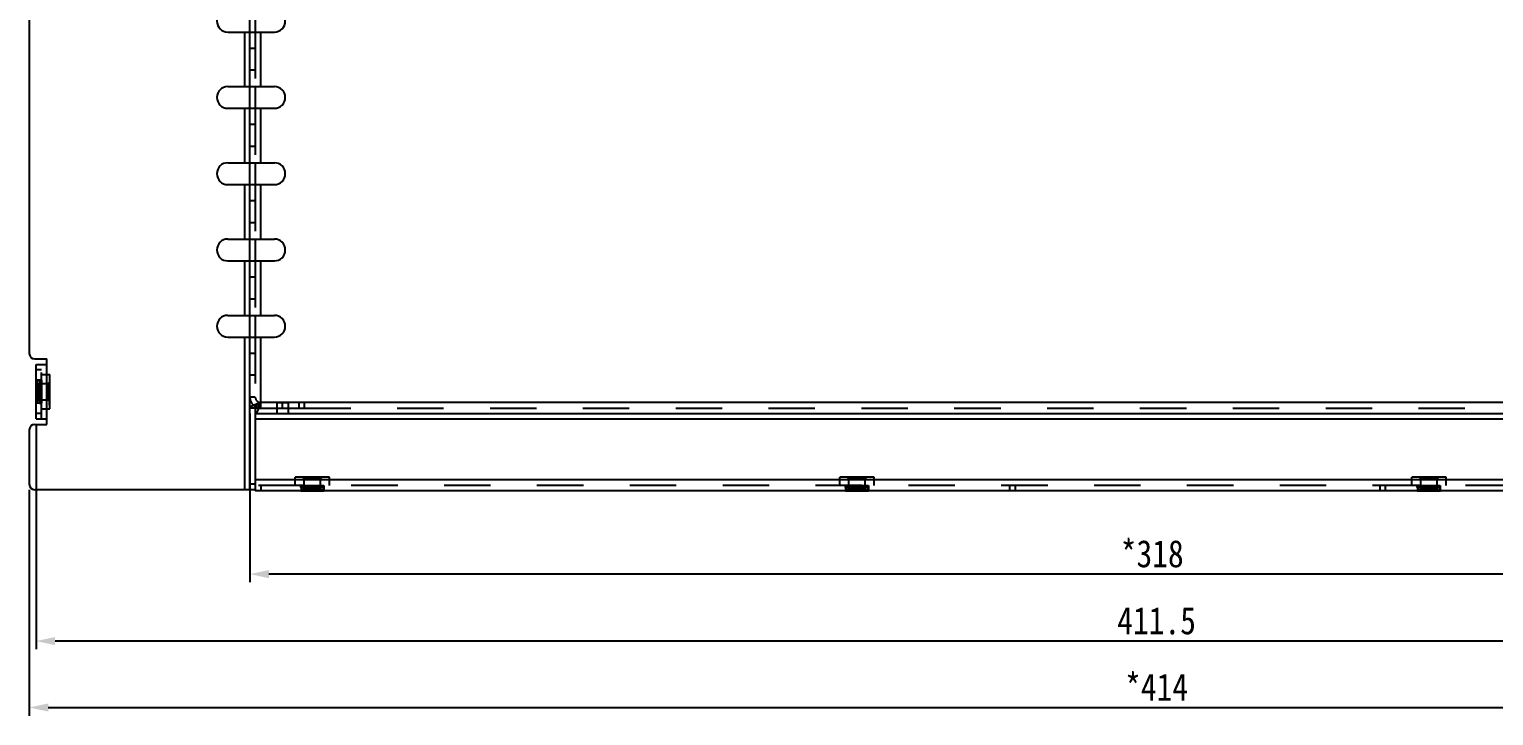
# Model space of a CAD drawing. Header units: millimetres. Extents: x 0 to 8948, y -1340 to 1100.
# Drawn here: x 6336 to 6604.9, y -925.5 to -799.5 of the extents above; entities that cross this region are included whole.
import ezdxf

# ---------------------------------------------------------------- set-up
doc = ezdxf.new("R2010")
doc.units = ezdxf.units.MM
doc.header["$LTSCALE"] = 85.25
doc.header["$PDMODE"] = 3
doc.header["$PDSIZE"] = 8
doc.linetypes.add('HIDDEN', pattern=[0.2, 0.1, -0.1])
doc.layers.get('0').update_dxf_attribs({"linetype": 'CONTINUOUS'})
doc.layers.get('Defpoints').update_dxf_attribs({"linetype": 'CONTINUOUS'})
doc.layers.add('02___PRT_ALL_AXES', color=7, linetype='CONTINUOUS')
doc.layers.add('DEFAULT_2', color=8, linetype='HIDDEN')
doc.styles.get("Standard").update_dxf_attribs({"font": 'txt', "width": 0.85})
doc.dimstyles.new('DIMSTYLE_1', dxfattribs={"dimtxt": 5, "dimasz": 3.5, "dimexe": 1.5, "dimexo": 1, "dimgap": 1.25, "dimtad": 1, "dimdsep": 46, "dimtxsty": 'Standard', "dimblk": '_FILLED', "dimblk1": '_FILLED', "dimblk2": '_FILLED', "dimcen": 0.09, "dimadec": 0, "dimazin": 0, "dimtp": 0.01, "dimtm": 0.01, "dimtfac": 1, "dimtofl": 0, "dimtmove": 0, "dimatfit": 3, "dimldrblk": '_FILLED', "dimfxl": 0, "dimtolj": 1, "dimarcsym": 0})

# ---------------------------------------------------------------- blocks, each defined once
blk = doc.blocks.new('_FILLED')
at = {"color": 0, "linetype": 'ByBlock'}
blk.add_solid([(0, 0), (-1, 0.214), (-1, -0.214)], dxfattribs=at)
blk = doc.blocks.new('*D104')
at = {"color": 0, "linetype": 'Continuous', "lineweight": -2, "transparency": 16777216}
for p, q in [((6336.01, -884), (6336.01, -925.46)), ((6750.01, -885.5), (6750.01, -925.46)), ((6339.51, -923.96), (6746.51, -923.96))]:
    blk.add_line(p, q, dxfattribs=at)
at = {"layer": 'Defpoints', "color": 0, "linetype": 'Continuous', "transparency": 16777216}
for p in [(6336.01, -883), (6750.01, -884.5), (6750.01, -923.96)]:
    blk.add_point(p, dxfattribs=at)
at = {"color": 0, "linetype": 'Continuous', "lineweight": -2, "transparency": 16777216, "xscale": 3.5, "yscale": 3.5, "zscale": 3.5, "rotation": 180}
blk.add_blockref('_FILLED', (6336.01, -923.96), dxfattribs=at)
at = {"color": 0, "linetype": 'Continuous', "lineweight": -2, "transparency": 16777216, "xscale": 3.5, "yscale": 3.5, "zscale": 3.5}
blk.add_blockref('_FILLED', (6750.01, -923.96), dxfattribs=at)
at = {"color": 0, "linetype": 'Continuous', "transparency": 16777216, "insert": (6543.01, -917.71), "char_height": 5, "width": 17, "attachment_point": 2}
blk.add_mtext('\\A1;*414', dxfattribs=at)
blk = doc.blocks.new('*D106')
at = {"color": 0, "linetype": 'Continuous', "lineweight": -2, "transparency": 16777216}
for p, q in [((6376.51, -870), (6376.51, -900.98)), ((6694.51, -870), (6694.51, -900.98)), ((6691.01, -899.48), (6380.01, -899.48))]:
    blk.add_line(p, q, dxfattribs=at)
at = {"layer": 'Defpoints', "color": 0, "linetype": 'Continuous', "transparency": 16777216}
for p in [(6376.51, -869), (6694.51, -869), (6376.51, -899.48)]:
    blk.add_point(p, dxfattribs=at)
at = {"color": 0, "linetype": 'Continuous', "lineweight": -2, "transparency": 16777216, "xscale": 3.5, "yscale": 3.5, "zscale": 3.5, "rotation": 180}
blk.add_blockref('_FILLED', (6376.51, -899.48), dxfattribs=at)
at = {"color": 0, "linetype": 'Continuous', "lineweight": -2, "transparency": 16777216, "xscale": 3.5, "yscale": 3.5, "zscale": 3.5}
blk.add_blockref('_FILLED', (6694.51, -899.48), dxfattribs=at)
at = {"color": 0, "linetype": 'Continuous', "transparency": 16777216, "insert": (6542.21, -893.23), "char_height": 5, "width": 17, "attachment_point": 2}
blk.add_mtext('\\A1;*318', dxfattribs=at)
blk = doc.blocks.new('*D110')
at = {"color": 0, "linetype": 'Continuous', "lineweight": -2, "transparency": 16777216}
for p, q in [((6748.76, -860), (6748.76, -913.27)), ((6337.26, -872), (6337.26, -913.27)), ((6745.26, -911.77), (6340.76, -911.77))]:
    blk.add_line(p, q, dxfattribs=at)
at = {"layer": 'Defpoints', "color": 0, "linetype": 'Continuous', "transparency": 16777216}
for p in [(6748.76, -859), (6337.26, -871), (6337.26, -911.77)]:
    blk.add_point(p, dxfattribs=at)
at = {"color": 0, "linetype": 'Continuous', "lineweight": -2, "transparency": 16777216, "xscale": 3.5, "yscale": 3.5, "zscale": 3.5, "rotation": 180}
blk.add_blockref('_FILLED', (6337.26, -911.77), dxfattribs=at)
at = {"color": 0, "linetype": 'Continuous', "lineweight": -2, "transparency": 16777216, "xscale": 3.5, "yscale": 3.5, "zscale": 3.5}
blk.add_blockref('_FILLED', (6748.76, -911.77), dxfattribs=at)
at = {"color": 0, "linetype": 'Continuous', "transparency": 16777216, "insert": (6543.01, -905.52), "char_height": 5, "width": 21.25, "attachment_point": 2}
blk.add_mtext('\\A1;411.5', dxfattribs=at)

msp = doc.modelspace()

# ---------------------------------------------------------------- linework, layer by layer
at = {"color": 3, "linetype": 'Continuous'}
for p, q in [((6376.513, -883.996), (6376.513, -645.996)), ((6336.013, -762.996), (6336.013, -858.996)), ((6372.455, -799.996), (6381.013, -799.996)), ((6375.513, -799.996), (6375.513, -809.996)), ((6378.513, -809.996), (6378.513, -799.996)), ((6372.455, -809.996), (6381.013, -809.996)), ((6372.455, -813.996), (6381.013, -813.996)), ((6375.513, -813.996), (6375.513, -823.996)), ((6378.513, -823.996), (6378.513, -813.996)), ((6372.455, -823.996), (6381.013, -823.996)), ((6372.455, -827.996), (6381.013, -827.996)), ((6375.513, -827.996), (6375.513, -837.996)), ((6378.513, -837.996), (6378.513, -827.996)), ((6372.455, -837.996), (6381.013, -837.996)), ((6372.455, -841.996), (6381.013, -841.996)), ((6375.513, -841.996), (6375.513, -851.996)), ((6378.513, -851.996), (6378.513, -841.996)), ((6372.455, -851.996), (6381.013, -851.996)), ((6372.455, -855.996), (6381.013, -855.996)), ((6375.513, -855.996), (6375.513, -883.996)), ((6378.513, -867.996), (6378.513, -855.996)), ((6337.013, -859.996), (6339.263, -859.996)), ((6339.263, -871.996), (6339.263, -859.996)), ((6337.263, -870.996), (6337.263, -860.996)), ((6337.263, -860.996), (6339.263, -860.996)), ((6692.513, -867.996), (6378.513, -867.996)), ((6337.263, -870.996), (6339.263, -870.996)), ((6377.513, -869.996), (6377.513, -882.196)), ((6377.513, -869.996), (6693.513, -869.996)), ((6377.513, -870.996), (6693.513, -870.996)), ((6336.013, -872.996), (6336.013, -882.996)), ((6337.013, -871.996), (6339.263, -871.996)), ((6376.513, -883.996), (6337.013, -883.996)), ((6693.513, -882.196), (6377.513, -882.196)), ((6377.513, -883.996), (6377.513, -884.196)), ((6693.513, -884.196), (6377.513, -884.196))]:
    msp.add_line(p, q, dxfattribs=at)
at = {"color": 7, "linetype": 'Continuous'}
for p, q in [((6377.513, -795.996), (6377.513, -799.996)), ((6377.513, -809.996), (6377.513, -813.996)), ((6377.513, -823.996), (6377.513, -827.996)), ((6377.513, -837.996), (6377.513, -841.996)), ((6377.513, -851.996), (6377.513, -855.996)), ((6377.513, -868.996), (6376.513, -868.996)), ((6377.513, -868.996), (6377.513, -869.996)), ((6377.513, -882.996), (6376.513, -882.996)), ((6377.513, -883.996), (6376.513, -883.996)), ((6377.513, -882.196), (6377.513, -883.996))]:
    msp.add_line(p, q, dxfattribs=at)
at = {"color": 3, "linetype": 'Continuous'}
for centre, radius, start, end in [((6372.455, -797.996), 2, 90, 270), ((6381.013, -797.996), 2, 270, 90), ((6372.455, -811.996), 2, 90, 270), ((6381.013, -811.996), 2, 270, 90), ((6372.455, -825.996), 2, 90, 270), ((6381.013, -825.996), 2, 270, 90), ((6372.455, -839.996), 2, 90, 270), ((6381.013, -839.996), 2, 270, 90), ((6372.455, -853.996), 2, 90, 270), ((6381.013, -853.996), 2, 270, 90), ((6337.013, -858.996), 1, 180, 270), ((6378.513, -866.996), 2, 242.28559, 250.01104), ((6337.013, -872.996), 1, 90, 180), ((6337.013, -882.996), 1, 180, 270)]:
    msp.add_arc(centre, radius, start, end, dxfattribs=at)
for points in [[(6376.513, -868.996), (6376.513, -868.898), (6376.644, -868.746), (6376.863, -868.609), (6377.224, -868.431), (6377.781, -868.23), (6378.257, -868.077), (6378.513, -867.996)], [(6377.513, -869.996), (6377.611, -869.996), (6377.763, -869.865), (6377.9, -869.646), (6378.078, -869.285), (6378.279, -868.728), (6378.432, -868.251), (6378.513, -867.996)]]:
    msp.add_open_spline(points, degree=3, knots=[0, 0, 0, 0, 0.1275582, 0.2247905, 0.3461005, 0.6491201, 1, 1, 1, 1], dxfattribs=at)
at = {"color": 7, "linetype": 'Continuous'}
for points in [[(6377.513, -868.996), (6377.513, -868.803), (6377.759, -868.51), (6378.139, -868.235), (6378.384, -868.078), (6378.513, -867.996)], [(6377.513, -868.996), (6377.706, -868.996), (6377.998, -868.75), (6378.274, -868.37), (6378.431, -868.124), (6378.513, -867.996)]]:
    msp.add_open_spline(points, degree=3, knots=[0, 0, 0, 0, 0.4006962, 0.6839153, 1, 1, 1, 1], dxfattribs=at)
at = {"layer": '02___PRT_ALL_AXES', "color": 8, "linetype": 'HIDDEN'}
for p, q in [((6337.263, -863.896), (6337.263, -868.096)), ((6338.263, -863.896), (6337.263, -863.896)), ((6338.263, -863.896), (6338.263, -868.096)), ((6338.263, -868.096), (6337.263, -868.096)), ((6381.463, -867.996), (6381.463, -869.996)), ((6381.463, -867.996), (6383.563, -867.996)), ((6382.513, -868.996), (6382.513, -867.996)), ((6383.563, -867.996), (6383.563, -869.996)), ((6381.463, -868.996), (6383.563, -868.996)), ((6381.463, -869.996), (6383.563, -869.996)), ((6385.913, -883.196), (6385.913, -884.196)), ((6385.913, -883.196), (6390.113, -883.196)), ((6385.913, -884.196), (6390.113, -884.196)), ((6390.113, -883.196), (6390.113, -884.196)), ((6485.913, -883.196), (6490.113, -883.196)), ((6485.913, -883.196), (6485.913, -884.196)), ((6485.913, -884.196), (6490.113, -884.196)), ((6490.113, -883.196), (6490.113, -884.196)), ((6590.913, -883.196), (6595.113, -883.196)), ((6590.913, -883.196), (6590.913, -884.196)), ((6590.913, -884.196), (6595.113, -884.196)), ((6595.113, -883.196), (6595.113, -884.196))]:
    msp.add_line(p, q, dxfattribs=at)
at = {"layer": 'DEFAULT_2', "color": 8, "linetype": 'HIDDEN'}
for p, q in [((6377.513, -799.996), (6377.513, -809.996)), ((6377.513, -802.996), (6376.513, -802.996)), ((6377.513, -806.996), (6376.513, -806.996)), ((6377.513, -813.996), (6377.513, -823.996)), ((6377.513, -816.996), (6376.513, -816.996)), ((6377.513, -820.996), (6376.513, -820.996)), ((6377.513, -827.996), (6377.513, -837.996)), ((6377.513, -830.996), (6376.513, -830.996)), ((6377.513, -834.996), (6376.513, -834.996)), ((6377.513, -841.996), (6377.513, -851.996)), ((6377.513, -844.996), (6376.513, -844.996)), ((6377.513, -848.996), (6376.513, -848.996)), ((6377.513, -855.996), (6377.513, -868.996)), ((6377.513, -858.996), (6376.513, -858.996)), ((6338.263, -861.996), (6337.263, -861.996)), ((6338.263, -870.996), (6338.263, -860.996)), ((6338.263, -862.846), (6339.763, -862.846)), ((6339.763, -869.146), (6339.763, -862.846)), ((6377.513, -862.996), (6376.513, -862.996)), ((6337.293, -863.871), (6337.293, -868.121)), ((6337.293, -863.871), (6337.393, -863.871)), ((6337.593, -864.496), (6337.293, -864.196)), ((6337.393, -863.871), (6337.393, -868.121)), ((6337.883, -864.096), (6337.393, -863.871)), ((6337.593, -864.496), (6337.593, -867.496)), ((6337.593, -864.496), (6339.463, -864.496)), ((6337.883, -863.871), (6337.883, -868.121)), ((6337.883, -863.871), (6338.263, -863.871)), ((6339.463, -864.496), (6339.763, -864.196)), ((6339.463, -864.496), (6339.463, -867.496)), ((6337.593, -867.496), (6337.293, -867.796)), ((6337.293, -868.121), (6337.393, -868.121)), ((6337.883, -867.896), (6337.393, -868.121)), ((6337.593, -867.496), (6339.463, -867.496)), ((6337.883, -868.121), (6338.263, -868.121)), ((6339.463, -867.496), (6339.763, -867.796)), ((6339.743, -866.44), (6339.743, -866.059)), ((6339.763, -866.059), (6339.743, -866.059)), ((6339.743, -866.06), (6339.763, -866.06)), ((6339.743, -866.087), (6339.763, -866.087)), ((6339.763, -866.092), (6339.743, -866.092)), ((6339.743, -866.098), (6339.763, -866.098)), ((6339.743, -866.1), (6339.763, -866.1)), ((6339.763, -866.106), (6339.743, -866.106)), ((6339.743, -866.107), (6339.763, -866.107)), ((6339.743, -866.132), (6339.763, -866.132)), ((6339.743, -866.139), (6339.763, -866.139)), ((6339.743, -866.166), (6339.763, -866.166)), ((6339.743, -866.211), (6339.763, -866.211)), ((6339.743, -866.223), (6339.763, -866.223)), ((6339.743, -866.247), (6339.763, -866.247)), ((6339.743, -866.256), (6339.763, -866.256)), ((6339.743, -866.257), (6339.763, -866.257)), ((6339.743, -866.273), (6339.763, -866.273)), ((6339.743, -866.351), (6339.763, -866.351)), ((6339.743, -866.354), (6339.763, -866.354)), ((6339.763, -866.358), (6339.743, -866.358)), ((6339.743, -866.359), (6339.763, -866.359)), ((6339.743, -866.366), (6339.763, -866.366)), ((6339.743, -866.388), (6339.763, -866.388)), ((6339.743, -866.388), (6339.763, -866.388)), ((6339.743, -866.389), (6339.763, -866.389)), ((6339.743, -866.399), (6339.763, -866.399)), ((6339.743, -866.439), (6339.763, -866.439)), ((6339.743, -866.44), (6339.763, -866.44)), ((6339.743, -868.471), (6339.743, -866.58)), ((6339.743, -866.58), (6339.763, -866.58)), ((6339.743, -866.591), (6339.763, -866.591)), ((6339.743, -866.751), (6339.763, -866.751)), ((6339.743, -866.758), (6339.763, -866.758)), ((6339.743, -866.786), (6339.763, -866.786)), ((6339.743, -866.798), (6339.763, -866.798)), ((6339.743, -866.827), (6339.763, -866.827)), ((6339.743, -866.834), (6339.763, -866.834)), ((6339.743, -866.862), (6339.763, -866.862)), ((6339.763, -866.897), (6339.743, -866.897)), ((6339.743, -867.026), (6339.763, -867.026)), ((6339.763, -867.033), (6339.743, -867.033)), ((6339.743, -867.064), (6339.763, -867.064)), ((6339.763, -867.082), (6339.743, -867.082)), ((6339.743, -867.092), (6339.763, -867.092)), ((6339.743, -867.104), (6339.763, -867.104)), ((6339.743, -867.133), (6339.763, -867.133)), ((6339.763, -867.151), (6339.743, -867.151)), ((6339.743, -867.227), (6339.763, -867.227)), ((6339.743, -867.228), (6339.763, -867.228)), ((6339.743, -867.235), (6339.763, -867.235)), ((6339.743, -867.264), (6339.763, -867.264)), ((6339.743, -867.303), (6339.763, -867.303)), ((6339.743, -867.305), (6339.763, -867.305)), ((6339.763, -867.315), (6339.743, -867.315)), ((6339.743, -867.316), (6339.763, -867.316)), ((6339.763, -867.327), (6339.743, -867.327)), ((6339.743, -867.339), (6339.763, -867.339)), ((6339.743, -867.35), (6339.763, -867.35)), ((6339.763, -867.374), (6339.743, -867.374)), ((6339.743, -867.381), (6339.763, -867.381)), ((6339.743, -867.44), (6339.763, -867.44)), ((6339.763, -867.448), (6339.743, -867.448)), ((6339.743, -867.481), (6339.763, -867.481)), ((6339.743, -867.482), (6339.763, -867.482)), ((6339.763, -867.483), (6339.743, -867.483)), ((6339.743, -867.497), (6339.763, -867.497)), ((6339.743, -867.509), (6339.763, -867.509)), ((6339.763, -867.512), (6339.743, -867.512)), ((6339.743, -867.513), (6339.763, -867.513)), ((6339.743, -867.522), (6339.763, -867.522)), ((6339.763, -867.527), (6339.743, -867.527)), ((6339.743, -867.54), (6339.763, -867.54)), ((6339.743, -867.542), (6339.763, -867.542)), ((6339.743, -867.558), (6339.763, -867.558)), ((6339.743, -867.563), (6339.763, -867.563)), ((6339.763, -867.589), (6339.743, -867.589)), ((6339.743, -867.6), (6339.763, -867.6)), ((6339.743, -867.601), (6339.763, -867.601)), ((6339.743, -867.662), (6339.763, -867.662)), ((6339.743, -867.663), (6339.763, -867.663)), ((6339.743, -867.67), (6339.763, -867.67)), ((6339.743, -867.672), (6339.763, -867.672)), ((6339.743, -867.685), (6339.763, -867.685)), ((6339.743, -867.688), (6339.763, -867.688)), ((6339.743, -867.691), (6339.763, -867.691)), ((6339.763, -867.705), (6339.743, -867.705)), ((6339.743, -867.706), (6339.763, -867.706)), ((6339.743, -867.708), (6339.763, -867.708)), ((6339.743, -867.71), (6339.763, -867.71)), ((6339.743, -867.728), (6339.763, -867.728)), ((6339.743, -867.795), (6339.763, -867.795)), ((6339.743, -867.802), (6339.763, -867.802)), ((6339.743, -867.804), (6339.763, -867.804)), ((6339.743, -867.808), (6339.763, -867.808)), ((6339.743, -867.838), (6339.763, -867.838)), ((6339.743, -867.85), (6339.763, -867.85)), ((6339.743, -867.895), (6339.763, -867.895)), ((6339.763, -867.896), (6339.743, -867.896)), ((6339.743, -867.907), (6339.763, -867.907)), ((6339.743, -867.918), (6339.763, -867.918)), ((6339.743, -867.924), (6339.763, -867.924)), ((6339.743, -867.925), (6339.763, -867.925)), ((6339.743, -867.952), (6339.763, -867.952)), ((6339.743, -867.954), (6339.763, -867.954)), ((6339.743, -867.955), (6339.763, -867.955)), ((6339.743, -867.975), (6339.763, -867.975)), ((6339.743, -867.987), (6339.763, -867.987)), ((6339.743, -867.996), (6339.763, -867.996)), ((6339.743, -868.029), (6339.763, -868.029)), ((6339.743, -868.11), (6339.763, -868.11)), ((6339.743, -868.143), (6339.763, -868.143)), ((6339.763, -868.366), (6339.743, -868.366)), ((6339.743, -868.376), (6339.763, -868.376)), ((6339.743, -868.387), (6339.763, -868.387)), ((6339.743, -868.388), (6339.763, -868.388)), ((6339.743, -868.389), (6339.763, -868.389)), ((6339.763, -868.39), (6339.743, -868.39)), ((6339.743, -868.428), (6339.763, -868.428)), ((6339.763, -868.435), (6339.743, -868.435)), ((6339.743, -868.458), (6339.763, -868.458)), ((6339.743, -868.471), (6339.763, -868.471)), ((6377.513, -866.996), (6376.513, -866.996)), ((6378.513, -868.996), (6378.513, -867.996)), ((6385.513, -867.996), (6385.513, -868.996)), ((6386.513, -867.996), (6386.513, -868.996)), ((6338.263, -869.996), (6337.263, -869.996)), ((6338.263, -869.146), (6339.763, -869.146)), ((6377.513, -868.996), (6378.513, -868.996)), ((6378.513, -868.996), (6386.513, -868.996)), ((6386.513, -868.996), (6684.513, -868.996)), ((6384.863, -883.196), (6384.863, -881.696)), ((6391.163, -881.696), (6384.863, -881.696)), ((6386.513, -881.996), (6386.213, -881.696)), ((6386.513, -883.866), (6386.513, -881.996)), ((6389.513, -881.996), (6386.513, -881.996)), ((6388.076, -881.696), (6388.076, -881.716)), ((6388.457, -881.716), (6388.076, -881.716)), ((6388.077, -881.716), (6388.077, -881.696)), ((6388.105, -881.716), (6388.105, -881.696)), ((6388.109, -881.696), (6388.109, -881.716)), ((6388.116, -881.716), (6388.116, -881.696)), ((6388.117, -881.716), (6388.117, -881.696)), ((6388.123, -881.696), (6388.123, -881.716)), ((6388.124, -881.716), (6388.124, -881.696)), ((6388.15, -881.716), (6388.15, -881.696)), ((6388.156, -881.716), (6388.156, -881.696)), ((6388.183, -881.716), (6388.183, -881.696)), ((6388.229, -881.716), (6388.229, -881.696)), ((6388.24, -881.716), (6388.24, -881.696)), ((6388.265, -881.716), (6388.265, -881.696)), ((6388.274, -881.716), (6388.274, -881.696)), ((6388.274, -881.716), (6388.274, -881.696)), ((6388.29, -881.716), (6388.29, -881.696)), ((6388.368, -881.716), (6388.368, -881.696)), ((6388.371, -881.716), (6388.371, -881.696)), ((6388.376, -881.696), (6388.376, -881.716)), ((6388.376, -881.716), (6388.376, -881.696)), ((6388.383, -881.716), (6388.383, -881.696)), ((6388.405, -881.716), (6388.405, -881.696)), ((6388.406, -881.716), (6388.406, -881.696)), ((6388.407, -881.716), (6388.407, -881.696)), ((6388.416, -881.716), (6388.416, -881.696)), ((6388.456, -881.716), (6388.456, -881.696)), ((6388.457, -881.716), (6388.457, -881.696)), ((6388.597, -881.716), (6388.597, -881.696)), ((6390.489, -881.716), (6388.597, -881.716)), ((6388.609, -881.716), (6388.609, -881.696)), ((6388.768, -881.716), (6388.768, -881.696)), ((6388.775, -881.716), (6388.775, -881.696)), ((6388.803, -881.716), (6388.803, -881.696)), ((6388.815, -881.716), (6388.815, -881.696)), ((6388.844, -881.716), (6388.844, -881.696)), ((6388.851, -881.716), (6388.851, -881.696)), ((6388.88, -881.716), (6388.88, -881.696)), ((6388.914, -881.696), (6388.914, -881.716)), ((6389.043, -881.716), (6389.043, -881.696)), ((6389.051, -881.696), (6389.051, -881.716)), ((6389.081, -881.716), (6389.081, -881.696)), ((6389.099, -881.696), (6389.099, -881.716)), ((6389.109, -881.716), (6389.109, -881.696)), ((6389.122, -881.716), (6389.122, -881.696)), ((6389.151, -881.716), (6389.151, -881.696)), ((6389.169, -881.696), (6389.169, -881.716)), ((6389.244, -881.716), (6389.244, -881.696)), ((6389.245, -881.716), (6389.245, -881.696)), ((6389.252, -881.716), (6389.252, -881.696)), ((6389.281, -881.716), (6389.281, -881.696)), ((6389.32, -881.716), (6389.32, -881.696)), ((6389.322, -881.716), (6389.322, -881.696)), ((6389.333, -881.696), (6389.333, -881.716)), ((6389.333, -881.716), (6389.333, -881.696)), ((6389.344, -881.696), (6389.344, -881.716)), ((6389.356, -881.716), (6389.356, -881.696)), ((6389.367, -881.716), (6389.367, -881.696)), ((6389.391, -881.696), (6389.391, -881.716)), ((6389.398, -881.716), (6389.398, -881.696)), ((6389.458, -881.716), (6389.458, -881.696)), ((6389.465, -881.696), (6389.465, -881.716)), ((6389.499, -881.716), (6389.499, -881.696)), ((6389.499, -881.696), (6389.499, -881.716)), ((6389.501, -881.696), (6389.501, -881.716)), ((6389.513, -881.996), (6389.813, -881.696)), ((6389.513, -883.866), (6389.513, -881.996)), ((6389.514, -881.716), (6389.514, -881.696)), ((6389.526, -881.716), (6389.526, -881.696)), ((6389.529, -881.696), (6389.529, -881.716)), ((6389.53, -881.716), (6389.53, -881.696)), ((6389.54, -881.716), (6389.54, -881.696)), ((6389.544, -881.696), (6389.544, -881.716)), ((6389.557, -881.716), (6389.557, -881.696)), ((6389.559, -881.716), (6389.559, -881.696)), ((6389.575, -881.716), (6389.575, -881.696)), ((6389.581, -881.716), (6389.581, -881.696)), ((6389.606, -881.696), (6389.606, -881.716)), ((6389.618, -881.716), (6389.618, -881.696)), ((6389.618, -881.716), (6389.618, -881.696)), ((6389.679, -881.716), (6389.679, -881.696)), ((6389.68, -881.716), (6389.68, -881.696)), ((6389.688, -881.716), (6389.688, -881.696)), ((6389.689, -881.716), (6389.689, -881.696)), ((6389.702, -881.696), (6389.702, -881.716)), ((6389.705, -881.716), (6389.705, -881.696)), ((6389.708, -881.716), (6389.708, -881.696)), ((6389.722, -881.696), (6389.722, -881.716)), ((6389.723, -881.716), (6389.723, -881.696)), ((6389.725, -881.716), (6389.725, -881.696)), ((6389.727, -881.716), (6389.727, -881.696)), ((6389.745, -881.716), (6389.745, -881.696)), ((6389.812, -881.696), (6389.812, -881.716)), ((6389.819, -881.696), (6389.819, -881.716)), ((6389.822, -881.716), (6389.822, -881.696)), ((6389.825, -881.716), (6389.825, -881.696)), ((6389.855, -881.716), (6389.855, -881.696)), ((6389.867, -881.716), (6389.867, -881.696)), ((6389.912, -881.716), (6389.912, -881.696)), ((6389.913, -881.696), (6389.913, -881.716)), ((6389.925, -881.716), (6389.925, -881.696)), ((6389.935, -881.716), (6389.935, -881.696)), ((6389.941, -881.716), (6389.941, -881.696)), ((6389.942, -881.716), (6389.942, -881.696)), ((6389.969, -881.716), (6389.969, -881.696)), ((6389.971, -881.716), (6389.971, -881.696)), ((6389.972, -881.716), (6389.972, -881.696)), ((6389.992, -881.716), (6389.992, -881.696)), ((6390.004, -881.716), (6390.004, -881.696)), ((6390.013, -881.716), (6390.013, -881.696)), ((6390.046, -881.716), (6390.046, -881.696)), ((6390.127, -881.716), (6390.127, -881.696)), ((6390.16, -881.716), (6390.16, -881.696)), ((6390.384, -881.696), (6390.384, -881.716)), ((6390.394, -881.716), (6390.394, -881.696)), ((6390.404, -881.716), (6390.404, -881.696)), ((6390.406, -881.716), (6390.406, -881.696)), ((6390.407, -881.716), (6390.407, -881.696)), ((6390.407, -881.696), (6390.407, -881.716)), ((6390.445, -881.716), (6390.445, -881.696)), ((6390.452, -881.696), (6390.452, -881.716)), ((6390.475, -881.716), (6390.475, -881.696)), ((6390.489, -881.716), (6390.489, -881.696)), ((6391.163, -883.196), (6391.163, -881.696)), ((6491.163, -881.696), (6484.863, -881.696)), ((6484.863, -883.196), (6484.863, -881.696)), ((6486.513, -881.996), (6486.213, -881.696)), ((6489.513, -881.996), (6486.513, -881.996)), ((6486.513, -883.866), (6486.513, -881.996)), ((6488.076, -881.696), (6488.076, -881.716)), ((6488.457, -881.716), (6488.076, -881.716)), ((6488.077, -881.716), (6488.077, -881.696)), ((6488.105, -881.716), (6488.105, -881.696)), ((6488.109, -881.696), (6488.109, -881.716)), ((6488.116, -881.716), (6488.116, -881.696)), ((6488.117, -881.716), (6488.117, -881.696)), ((6488.123, -881.696), (6488.123, -881.716)), ((6488.124, -881.716), (6488.124, -881.696)), ((6488.15, -881.716), (6488.15, -881.696)), ((6488.156, -881.716), (6488.156, -881.696)), ((6488.183, -881.716), (6488.183, -881.696)), ((6488.229, -881.716), (6488.229, -881.696)), ((6488.24, -881.716), (6488.24, -881.696)), ((6488.265, -881.716), (6488.265, -881.696)), ((6488.274, -881.716), (6488.274, -881.696)), ((6488.274, -881.716), (6488.274, -881.696)), ((6488.29, -881.716), (6488.29, -881.696)), ((6488.368, -881.716), (6488.368, -881.696)), ((6488.371, -881.716), (6488.371, -881.696)), ((6488.376, -881.696), (6488.376, -881.716)), ((6488.376, -881.716), (6488.376, -881.696)), ((6488.383, -881.716), (6488.383, -881.696)), ((6488.405, -881.716), (6488.405, -881.696)), ((6488.406, -881.716), (6488.406, -881.696)), ((6488.407, -881.716), (6488.407, -881.696)), ((6488.416, -881.716), (6488.416, -881.696)), ((6488.456, -881.716), (6488.456, -881.696)), ((6488.457, -881.716), (6488.457, -881.696)), ((6488.597, -881.716), (6488.597, -881.696)), ((6490.489, -881.716), (6488.597, -881.716)), ((6488.609, -881.716), (6488.609, -881.696)), ((6488.768, -881.716), (6488.768, -881.696)), ((6488.775, -881.716), (6488.775, -881.696)), ((6488.803, -881.716), (6488.803, -881.696)), ((6488.815, -881.716), (6488.815, -881.696)), ((6488.844, -881.716), (6488.844, -881.696)), ((6488.851, -881.716), (6488.851, -881.696)), ((6488.88, -881.716), (6488.88, -881.696)), ((6488.914, -881.696), (6488.914, -881.716)), ((6489.043, -881.716), (6489.043, -881.696)), ((6489.051, -881.696), (6489.051, -881.716)), ((6489.081, -881.716), (6489.081, -881.696)), ((6489.099, -881.696), (6489.099, -881.716)), ((6489.109, -881.716), (6489.109, -881.696)), ((6489.122, -881.716), (6489.122, -881.696)), ((6489.151, -881.716), (6489.151, -881.696)), ((6489.169, -881.696), (6489.169, -881.716)), ((6489.244, -881.716), (6489.244, -881.696)), ((6489.245, -881.716), (6489.245, -881.696)), ((6489.252, -881.716), (6489.252, -881.696)), ((6489.281, -881.716), (6489.281, -881.696)), ((6489.32, -881.716), (6489.32, -881.696)), ((6489.322, -881.716), (6489.322, -881.696)), ((6489.333, -881.696), (6489.333, -881.716)), ((6489.333, -881.716), (6489.333, -881.696)), ((6489.344, -881.696), (6489.344, -881.716)), ((6489.356, -881.716), (6489.356, -881.696)), ((6489.367, -881.716), (6489.367, -881.696)), ((6489.391, -881.696), (6489.391, -881.716)), ((6489.398, -881.716), (6489.398, -881.696)), ((6489.458, -881.716), (6489.458, -881.696)), ((6489.465, -881.696), (6489.465, -881.716)), ((6489.499, -881.716), (6489.499, -881.696)), ((6489.499, -881.696), (6489.499, -881.716)), ((6489.501, -881.696), (6489.501, -881.716)), ((6489.513, -881.996), (6489.813, -881.696)), ((6489.513, -883.866), (6489.513, -881.996)), ((6489.514, -881.716), (6489.514, -881.696)), ((6489.526, -881.716), (6489.526, -881.696)), ((6489.529, -881.696), (6489.529, -881.716)), ((6489.53, -881.716), (6489.53, -881.696)), ((6489.54, -881.716), (6489.54, -881.696)), ((6489.544, -881.696), (6489.544, -881.716)), ((6489.557, -881.716), (6489.557, -881.696)), ((6489.559, -881.716), (6489.559, -881.696)), ((6489.575, -881.716), (6489.575, -881.696)), ((6489.581, -881.716), (6489.581, -881.696)), ((6489.606, -881.696), (6489.606, -881.716)), ((6489.618, -881.716), (6489.618, -881.696)), ((6489.618, -881.716), (6489.618, -881.696)), ((6489.679, -881.716), (6489.679, -881.696)), ((6489.68, -881.716), (6489.68, -881.696)), ((6489.688, -881.716), (6489.688, -881.696)), ((6489.689, -881.716), (6489.689, -881.696)), ((6489.702, -881.696), (6489.702, -881.716)), ((6489.705, -881.716), (6489.705, -881.696)), ((6489.708, -881.716), (6489.708, -881.696)), ((6489.722, -881.696), (6489.722, -881.716)), ((6489.723, -881.716), (6489.723, -881.696)), ((6489.725, -881.716), (6489.725, -881.696)), ((6489.727, -881.716), (6489.727, -881.696)), ((6489.745, -881.716), (6489.745, -881.696)), ((6489.812, -881.696), (6489.812, -881.716)), ((6489.819, -881.696), (6489.819, -881.716)), ((6489.822, -881.716), (6489.822, -881.696)), ((6489.825, -881.716), (6489.825, -881.696)), ((6489.855, -881.716), (6489.855, -881.696)), ((6489.867, -881.716), (6489.867, -881.696)), ((6489.912, -881.716), (6489.912, -881.696)), ((6489.913, -881.696), (6489.913, -881.716)), ((6489.925, -881.716), (6489.925, -881.696)), ((6489.935, -881.716), (6489.935, -881.696)), ((6489.941, -881.716), (6489.941, -881.696)), ((6489.942, -881.716), (6489.942, -881.696)), ((6489.969, -881.716), (6489.969, -881.696)), ((6489.971, -881.716), (6489.971, -881.696)), ((6489.972, -881.716), (6489.972, -881.696)), ((6489.992, -881.716), (6489.992, -881.696)), ((6490.004, -881.716), (6490.004, -881.696)), ((6490.013, -881.716), (6490.013, -881.696)), ((6490.046, -881.716), (6490.046, -881.696)), ((6490.127, -881.716), (6490.127, -881.696)), ((6490.16, -881.716), (6490.16, -881.696)), ((6490.384, -881.696), (6490.384, -881.716)), ((6490.394, -881.716), (6490.394, -881.696)), ((6490.404, -881.716), (6490.404, -881.696)), ((6490.406, -881.716), (6490.406, -881.696)), ((6490.407, -881.716), (6490.407, -881.696)), ((6490.407, -881.696), (6490.407, -881.716)), ((6490.445, -881.716), (6490.445, -881.696)), ((6490.452, -881.696), (6490.452, -881.716)), ((6490.475, -881.716), (6490.475, -881.696)), ((6490.489, -881.716), (6490.489, -881.696)), ((6491.163, -883.196), (6491.163, -881.696)), ((6596.163, -881.696), (6589.863, -881.696)), ((6589.863, -883.196), (6589.863, -881.696)), ((6591.513, -881.996), (6591.213, -881.696)), ((6594.513, -881.996), (6591.513, -881.996)), ((6591.513, -883.866), (6591.513, -881.996)), ((6593.076, -881.696), (6593.076, -881.716)), ((6593.457, -881.716), (6593.076, -881.716)), ((6593.077, -881.716), (6593.077, -881.696)), ((6593.105, -881.716), (6593.105, -881.696)), ((6593.109, -881.696), (6593.109, -881.716)), ((6593.116, -881.716), (6593.116, -881.696)), ((6593.117, -881.716), (6593.117, -881.696)), ((6593.123, -881.696), (6593.123, -881.716)), ((6593.124, -881.716), (6593.124, -881.696)), ((6593.15, -881.716), (6593.15, -881.696)), ((6593.156, -881.716), (6593.156, -881.696)), ((6593.183, -881.716), (6593.183, -881.696)), ((6593.229, -881.716), (6593.229, -881.696)), ((6593.24, -881.716), (6593.24, -881.696)), ((6593.265, -881.716), (6593.265, -881.696)), ((6593.274, -881.716), (6593.274, -881.696)), ((6593.274, -881.716), (6593.274, -881.696)), ((6593.29, -881.716), (6593.29, -881.696)), ((6593.368, -881.716), (6593.368, -881.696)), ((6593.371, -881.716), (6593.371, -881.696)), ((6593.376, -881.696), (6593.376, -881.716)), ((6593.376, -881.716), (6593.376, -881.696)), ((6593.383, -881.716), (6593.383, -881.696)), ((6593.405, -881.716), (6593.405, -881.696)), ((6593.406, -881.716), (6593.406, -881.696)), ((6593.407, -881.716), (6593.407, -881.696)), ((6593.416, -881.716), (6593.416, -881.696)), ((6593.456, -881.716), (6593.456, -881.696)), ((6593.457, -881.716), (6593.457, -881.696)), ((6593.597, -881.716), (6593.597, -881.696)), ((6595.489, -881.716), (6593.597, -881.716)), ((6593.609, -881.716), (6593.609, -881.696)), ((6593.768, -881.716), (6593.768, -881.696)), ((6593.775, -881.716), (6593.775, -881.696)), ((6593.803, -881.716), (6593.803, -881.696)), ((6593.815, -881.716), (6593.815, -881.696)), ((6593.844, -881.716), (6593.844, -881.696)), ((6593.851, -881.716), (6593.851, -881.696)), ((6593.88, -881.716), (6593.88, -881.696)), ((6593.914, -881.696), (6593.914, -881.716)), ((6594.043, -881.716), (6594.043, -881.696)), ((6594.051, -881.696), (6594.051, -881.716)), ((6594.081, -881.716), (6594.081, -881.696)), ((6594.099, -881.696), (6594.099, -881.716)), ((6594.109, -881.716), (6594.109, -881.696)), ((6594.122, -881.716), (6594.122, -881.696)), ((6594.151, -881.716), (6594.151, -881.696)), ((6594.169, -881.696), (6594.169, -881.716)), ((6594.244, -881.716), (6594.244, -881.696)), ((6594.245, -881.716), (6594.245, -881.696)), ((6594.252, -881.716), (6594.252, -881.696)), ((6594.281, -881.716), (6594.281, -881.696)), ((6594.32, -881.716), (6594.32, -881.696)), ((6594.322, -881.716), (6594.322, -881.696)), ((6594.333, -881.696), (6594.333, -881.716)), ((6594.333, -881.716), (6594.333, -881.696)), ((6594.344, -881.696), (6594.344, -881.716)), ((6594.356, -881.716), (6594.356, -881.696)), ((6594.367, -881.716), (6594.367, -881.696)), ((6594.391, -881.696), (6594.391, -881.716)), ((6594.398, -881.716), (6594.398, -881.696)), ((6594.458, -881.716), (6594.458, -881.696)), ((6594.465, -881.696), (6594.465, -881.716)), ((6594.499, -881.716), (6594.499, -881.696)), ((6594.499, -881.696), (6594.499, -881.716)), ((6594.501, -881.696), (6594.501, -881.716)), ((6594.513, -881.996), (6594.813, -881.696)), ((6594.513, -883.866), (6594.513, -881.996)), ((6594.514, -881.716), (6594.514, -881.696)), ((6594.526, -881.716), (6594.526, -881.696)), ((6594.529, -881.696), (6594.529, -881.716)), ((6594.53, -881.716), (6594.53, -881.696)), ((6594.54, -881.716), (6594.54, -881.696)), ((6594.544, -881.696), (6594.544, -881.716)), ((6594.557, -881.716), (6594.557, -881.696)), ((6594.559, -881.716), (6594.559, -881.696)), ((6594.575, -881.716), (6594.575, -881.696)), ((6594.581, -881.716), (6594.581, -881.696)), ((6594.606, -881.696), (6594.606, -881.716)), ((6594.618, -881.716), (6594.618, -881.696)), ((6594.618, -881.716), (6594.618, -881.696)), ((6594.679, -881.716), (6594.679, -881.696)), ((6594.68, -881.716), (6594.68, -881.696)), ((6594.688, -881.716), (6594.688, -881.696)), ((6594.689, -881.716), (6594.689, -881.696)), ((6594.702, -881.696), (6594.702, -881.716)), ((6594.705, -881.716), (6594.705, -881.696)), ((6594.708, -881.716), (6594.708, -881.696)), ((6594.722, -881.696), (6594.722, -881.716)), ((6594.723, -881.716), (6594.723, -881.696)), ((6594.725, -881.716), (6594.725, -881.696)), ((6594.727, -881.716), (6594.727, -881.696)), ((6594.745, -881.716), (6594.745, -881.696)), ((6594.812, -881.696), (6594.812, -881.716)), ((6594.819, -881.696), (6594.819, -881.716)), ((6594.822, -881.716), (6594.822, -881.696)), ((6594.825, -881.716), (6594.825, -881.696)), ((6594.855, -881.716), (6594.855, -881.696)), ((6594.867, -881.716), (6594.867, -881.696)), ((6594.912, -881.716), (6594.912, -881.696)), ((6594.913, -881.696), (6594.913, -881.716)), ((6594.925, -881.716), (6594.925, -881.696)), ((6594.935, -881.716), (6594.935, -881.696)), ((6594.941, -881.716), (6594.941, -881.696)), ((6594.942, -881.716), (6594.942, -881.696)), ((6594.969, -881.716), (6594.969, -881.696)), ((6594.971, -881.716), (6594.971, -881.696)), ((6594.972, -881.716), (6594.972, -881.696)), ((6594.992, -881.716), (6594.992, -881.696)), ((6595.004, -881.716), (6595.004, -881.696)), ((6595.013, -881.716), (6595.013, -881.696)), ((6595.046, -881.716), (6595.046, -881.696)), ((6595.127, -881.716), (6595.127, -881.696)), ((6595.16, -881.716), (6595.16, -881.696)), ((6595.384, -881.696), (6595.384, -881.716)), ((6595.394, -881.716), (6595.394, -881.696)), ((6595.404, -881.716), (6595.404, -881.696)), ((6595.406, -881.716), (6595.406, -881.696)), ((6595.407, -881.716), (6595.407, -881.696)), ((6595.407, -881.696), (6595.407, -881.716)), ((6595.445, -881.716), (6595.445, -881.696)), ((6595.452, -881.696), (6595.452, -881.716)), ((6595.475, -881.716), (6595.475, -881.696)), ((6595.489, -881.716), (6595.489, -881.696)), ((6596.163, -883.196), (6596.163, -881.696)), ((6693.513, -883.196), (6377.513, -883.196)), ((6378.513, -883.196), (6378.513, -884.196)), ((6385.888, -883.576), (6385.888, -883.196)), ((6385.888, -883.576), (6390.138, -883.576)), ((6386.113, -883.576), (6385.888, -884.066)), ((6385.888, -884.166), (6385.888, -884.066)), ((6390.138, -884.066), (6385.888, -884.066)), ((6385.888, -884.166), (6390.138, -884.166)), ((6386.513, -883.866), (6386.213, -884.166)), ((6389.513, -883.866), (6386.513, -883.866)), ((6389.513, -883.866), (6389.813, -884.166)), ((6389.913, -883.576), (6390.138, -884.066)), ((6390.138, -883.576), (6390.138, -883.196)), ((6390.138, -884.166), (6390.138, -884.066)), ((6485.888, -883.576), (6485.888, -883.196)), ((6485.888, -883.576), (6490.138, -883.576)), ((6486.113, -883.576), (6485.888, -884.066)), ((6490.138, -884.066), (6485.888, -884.066)), ((6485.888, -884.166), (6485.888, -884.066)), ((6485.888, -884.166), (6490.138, -884.166)), ((6486.513, -883.866), (6486.213, -884.166)), ((6489.513, -883.866), (6486.513, -883.866)), ((6489.513, -883.866), (6489.813, -884.166)), ((6489.913, -883.576), (6490.138, -884.066)), ((6490.138, -883.576), (6490.138, -883.196)), ((6490.138, -884.166), (6490.138, -884.066)), ((6516.013, -883.196), (6516.013, -884.196)), ((6517.013, -883.196), (6517.013, -884.196)), ((6584.013, -883.196), (6584.013, -884.196)), ((6585.013, -883.196), (6585.013, -884.196)), ((6590.888, -883.576), (6590.888, -883.196)), ((6590.888, -883.576), (6595.138, -883.576)), ((6591.113, -883.576), (6590.888, -884.066)), ((6595.138, -884.066), (6590.888, -884.066)), ((6590.888, -884.166), (6590.888, -884.066)), ((6590.888, -884.166), (6595.138, -884.166)), ((6591.513, -883.866), (6591.213, -884.166)), ((6594.513, -883.866), (6591.513, -883.866)), ((6594.513, -883.866), (6594.813, -884.166)), ((6594.913, -883.576), (6595.138, -884.066)), ((6595.138, -883.576), (6595.138, -883.196)), ((6595.138, -884.166), (6595.138, -884.066))]:
    msp.add_line(p, q, dxfattribs=at)
for radius, start, end in [(2, 180, 242.28559), (1, 180, 270), (2, 250.01104, 270)]:
    msp.add_arc((6378.513, -866.996), radius, start, end, dxfattribs=at)

# ---------------------------------------------------------------- dimensions: what is measured, and where the dimension line sits
at = {"color": 2, "linetype": 'Continuous'}
dim = msp.add_linear_dim(base=(6337.263, -911.769), p1=(6748.763, -858.996), p2=(6337.263, -870.996), angle=180, dimstyle='DIMSTYLE_1', dxfattribs=at)
dim.commit()
dim.dimension.update_dxf_attribs({"geometry": '*D110', "text_midpoint": (6543.013, -911.769), "dimtype": 160})
dim = msp.add_linear_dim(base=(6376.513, -899.478), p1=(6694.513, -868.996), p2=(6376.513, -868.996), angle=180, text='*<>', dimstyle='DIMSTYLE_1', dxfattribs=at)
dim.commit()
dim.dimension.update_dxf_attribs({"geometry": '*D106', "text_midpoint": (6542.207, -899.478), "dimtype": 160})
dim = msp.add_linear_dim(base=(6750.013, -923.963), p1=(6336.013, -882.996), p2=(6750.013, -884.496), text='*<>', dimstyle='DIMSTYLE_1', dxfattribs=at)
dim.commit()
dim.dimension.update_dxf_attribs({"geometry": '*D104', "text_midpoint": (6543.013, -923.963), "dimtype": 160})

doc.saveas('drawing.dxf')
